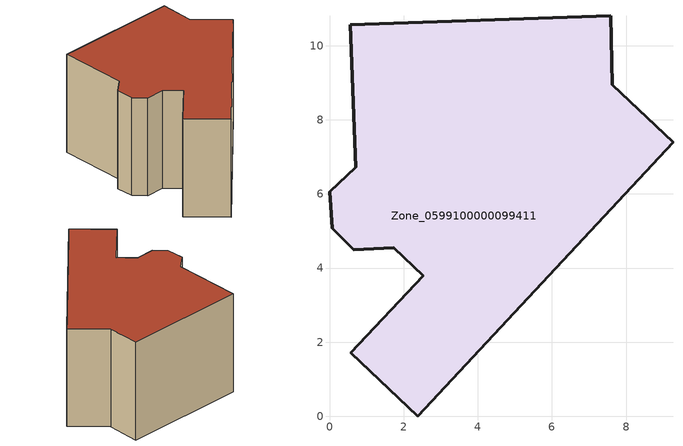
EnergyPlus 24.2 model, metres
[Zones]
Zone_0599100000099411
 floor ground (C_G): 0,6.06 0.71,6.72 0.56,10.56 7.58,10.81 7.63,8.95 9.27,7.4 2.38,0 0.57,1.71 2.53,3.79 1.73,4.55 0.66,4.49 0.07,5.07 z0
 wall outside (C_F): 0.71,6.72 0,6.06 0.07,5.07 0.66,4.49 1.73,4.55 2.53,3.79 0.57,1.71 2.38,0 9.27,7.4 7.63,8.95 7.58,10.81 0.56,10.56 0.71,6.72 z0:5.84
 roof outside (C_R): 7.58,10.81 0.56,10.56 0.71,6.72 0,6.06 0.07,5.07 0.66,4.49 1.73,4.55 2.53,3.79 0.57,1.71 2.38,0 9.27,7.4 7.63,8.95 z5.84
[BUILDING]
Pand.0599100000099411: North Axis=0; Terrain=City; Loads Convergence Tolerance Value=0.04; Temperature Convergence Tolerance Value=0.4; Solar Distribution=FullExterior; Maximum Number of Warmup Days=25; Minimum Number of Warmup Days=1
[Site:Location]
Rotterdam.The.Hague.AP_ZH_NLD Design_Conditions: Latitude=51.96; Longitude=4.45; Time Zone=1; Elevation=-4.5
[SITE:GROUNDTEMPERATURE:BUILDINGSURFACE]
18, 18, 18, 18, 18, 18, 18, 18, 18, 18, 18, 18
[MATERIAL] Thermal Absorptance=0.9; Solar Absorptance=0.7; Visible Absorptance=0.7
Name | Roughness | Thickness | Conductivity | Density | Specific Heat
G.TC.1975-1991 | MediumSmooth | 0.15 | 0.288461 | 540 | 1210
F.TC.1975-1991 | Rough | 0.3 | 0.230769 | 1920 | 840
R.TC.1975-1991 | MediumRough | 0.2 | 0.153846 | 1500 | 1000
[CONSTRUCTION]
C_G: G.TC.1975-1991
C_F: F.TC.1975-1991
C_R: R.TC.1975-1991
[ZONE]
Zone_0599100000099411: Type=1; Multiplier=1; Ceiling Height=Autocalculate; Volume=Autocalculate; Floor Area=autocalculate; Part of Total Floor Area=Yes
[ZONEINFILTRATION:DESIGNFLOWRATE]
Infil_Zone_0599100000099411: Zone or ZoneList or Space or SpaceList=Zone_0599100000099411; Schedule=AlwaysOn; Design Flow Rate Calculation Method=Flow/Area; Flow Rate per Floor Area=0.003; Constant Term Coefficient=1; Temperature Term Coefficient=0; Velocity Term Coefficient=0; Velocity Squared Term Coefficient=0
[HVACTEMPLATE:ZONE:IDEALLOADSAIRSYSTEM]
Zone_0599100000099411: Maximum Heating Supply Air Temperature=50; Minimum Cooling Supply Air Temperature=13; Maximum Heating Supply Air Humidity Ratio=0.0156; Minimum Cooling Supply Air Humidity Ratio=0.0077; Heating Limit=NoLimit; Cooling Limit=NoLimit; Dehumidification Control Type=ConstantSensibleHeatRatio; Cooling Sensible Heat Ratio=0.7; Dehumidification Setpoint=60; Humidification Control Type=None; Humidification Setpoint=30; Outdoor Air Method=None; Outdoor Air Flow Rate per Person=0.00944; Outdoor Air Flow Rate per Zone Floor Area=0; Outdoor Air Flow Rate per Zone=0; Demand Controlled Ventilation Type=None; Outdoor Air Economizer Type=NoEconomizer; Heat Recovery Type=None; Sensible Heat Recovery Effectiveness=0.7; Latent Heat Recovery Effectiveness=0.65
[ZONECONTROL:THERMOSTAT]
ThermostatControl_Zone_0599100000099411: Zone or ZoneList=Zone_0599100000099411; Control Type Schedule=DualSetpointControlType; Control 1=Thermostat_Zone_0599100000099411; Temperature Difference Between Cutout And Setpoint=0
[THERMOSTATSETPOINT:DUALSETPOINT]
Thermostat_Zone_0599100000099411: Heating Setpoint Temperature Schedule=HeatingSetpoint_Zone_0599100000099411; Cooling Setpoint Temperature Schedule=CoolingSetpoint_Zone_0599100000099411
[SCHEDULE:COMPACT]
HeatingSetpoint_Zone_0599100000099411: Through: 12/31, For: AllDays, Until: 24:00, 21
CoolingSetpoint_Zone_0599100000099411: Through: 12/31, For: AllDays, Until: 24:00, 24
DualSetpointControlType: Through: 12/31, For: AllDays, Until: 24:00, 4
AlwaysOn: Through: 12/31, For: AllDays, Until: 24:00, 1
